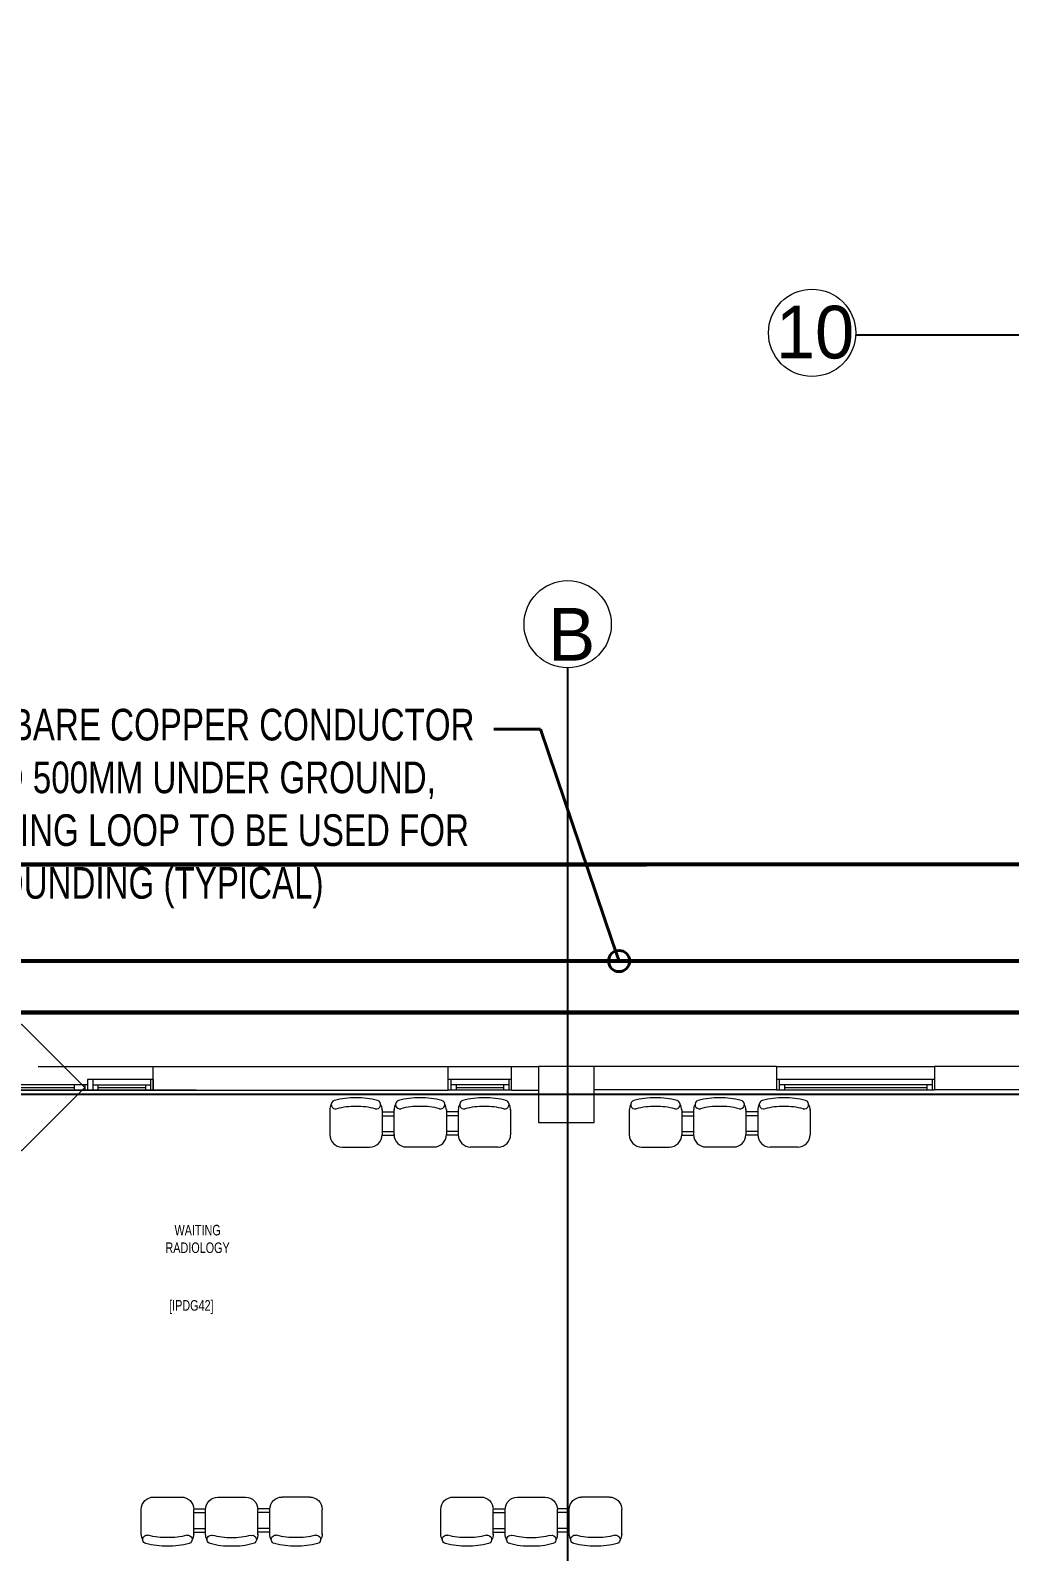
# Model space of a CAD drawing. Header units: metres. Extents: x -18745 to 220762, y -1579758 to -1356048.
# Drawn here: x 88317 to 97609, y -1445173 to -1430748 of the extents above; entities that cross this region are included whole.
import ezdxf
from ezdxf import colors
from ezdxf.entities.mleader import LeaderData, LeaderLine
from ezdxf.math import Vec2, Vec3

# ---------------------------------------------------------------- set-up
doc = ezdxf.new("R2010")
doc.units = ezdxf.units.M
doc.linetypes.add('DASHDOTX2', pattern=[50.8, 25.4, -12.7, 0, -12.7])
doc.linetypes.add('DASHED2', pattern=[0.375, 0.25, -0.125])
doc.layers.get('0').update_dxf_attribs({"lineweight": 0})
doc.layers.add('0E-PW-GRD', color=6, linetype='Continuous')
doc.layers.add('A-100 - Copy$0$axes', color=8, linetype='Continuous')
for name, color, linetype, lineweight in [('A-100 - Copy$0$72_EGR_BASE_TEXT', 8, 'Continuous', 0), ('A-100 - Copy$0$Aluminum', 8, 'Continuous', 0), ('A-100 - Copy$0$AxisBalloons_2', 8, 'Continuous', 0), ('A-100 - Copy$0$Medical Equipment and Furniture', 8, 'Continuous', 0), ('A-100 - Copy$0$Medical Equipment and Furniture1', 8, 'Continuous', 5), ('A-100 - Copy$0$Proj', 8, 'Continuous', 0), ('A-100 - Copy$0$Structure', 8, 'Continuous', 9), ('A-100 - Copy$0$TEXT', 8, 'Continuous', 0), ('A-100 - Copy$0$Walls', 8, 'Continuous', 0), ('E-GRND', 94, 'DASHED2', 40)]:
    doc.layers.add(name, color=color, linetype=linetype, lineweight=lineweight)
doc.styles.add('A-100 - Copy$0$Standard', font='GOTHIC.TTF')
doc.styles.add('A-100 - Copy$0$X3G_ENTITY_2587EA', font='swisscl.ttf', dxfattribs={"height": 200})
doc.styles.add('ROMANS', font='romans.shx', dxfattribs={"width": 0.85})

# ---------------------------------------------------------------- blocks, each defined once
blk = doc.blocks.new('_Origin')
at = {"color": 0, "linetype": 'ByBlock', "lineweight": -2}
blk.add_line((0, 0), (-1, 0), dxfattribs=at)
blk.add_circle((0, 0), 0.5, dxfattribs=at)
blk = doc.blocks.new('A-100 - Copy$0$3seater')
at = {"layer": 'A-100 - Copy$0$Medical Equipment and Furniture1', "ltscale": 20}
for p, q in [((-958973, -382950, 0), (-958973, -383188, 0)), ((-958476, -382950, 0), (-958476, -383188, 0)), ((-958476, -382950, 0), (-958476, -383166, 0)), ((-958476, -382971, 0), (-958364, -382971, 0)), ((-958364, -382948, 0), (-958364, -383187, 0)), ((-957867, -382948, 0), (-957867, -383165, 0)), ((-957867, -382948, 0), (-957867, -383187, 0)), ((-957754, -382971, 0), (-957867, -382971, 0)), ((-957754, -382950, 0), (-957754, -383188, 0)), ((-957754, -382950, 0), (-957754, -383166, 0)), ((-957257, -382950, 0), (-957257, -383188, 0)), ((-958476, -383008, 0), (-958364, -383008, 0)), ((-957754, -383008, 0), (-957867, -383008, 0)), ((-958476, -383157, 0), (-958364, -383157, 0)), ((-958476, -383192, 0), (-958364, -383192, 0)), ((-957754, -383157, 0), (-957867, -383157, 0)), ((-957754, -383192, 0), (-957867, -383192, 0)), ((-958856, -383305, 0), (-958593, -383305, 0)), ((-958246, -383304, 0), (-957984, -383304, 0)), ((-957374, -383305, 0), (-957637, -383305, 0))]:
    blk.add_line(p, q, dxfattribs=at)
for centre, radius, start, end in [((-958744, -383526, 0), 687, 88.3753, 105.639), ((-958705, -383526, 0), 687, 74.361, 91.6247), ((-958135, -383525, 0), 687, 88.3753, 105.639), ((-958096, -383525, 0), 687, 74.361, 91.6247), ((-957525, -383526, 0), 687, 88.3753, 105.639), ((-957486, -383526, 0), 687, 74.361, 91.6247), ((-958856, -382955, 0), 117, 151.0301, 180), ((-958919, -382903, 0), 40.5, 105.639, 285.639), ((-958744, -383526, 0), 606, 88.1581, 105.639), ((-958705, -383526, 0), 606, 74.361, 91.8419), ((-958531, -382903, 0), 40.5, 254.361, 74.361), ((-958593, -382955, 0), 117, 0, 28.9699), ((-958246, -382954, 0), 117, 151.0301, 180), ((-958309, -382902, 0), 40.5, 105.639, 285.639), ((-958135, -383525, 0), 606, 88.1581, 105.639), ((-958096, -383525, 0), 606, 74.361, 91.8419), ((-957921, -382902, 0), 40.5, 254.361, 74.361), ((-957984, -382954, 0), 117, 0, 28.9699), ((-957637, -382955, 0), 117, 151.0301, 180), ((-957700, -382903, 0), 40.5, 105.639, 285.639), ((-957525, -383526, 0), 606, 88.1581, 105.639), ((-957486, -383526, 0), 606, 74.361, 91.8419), ((-957312, -382903, 0), 40.5, 254.361, 74.361), ((-957374, -382955, 0), 117, 0, 28.9699), ((-958856, -383188, 0), 117, 180, 270), ((-958593, -383188, 0), 117, 270, 0), ((-958246, -383187, 0), 117, 180, 270), ((-957984, -383187, 0), 117, 270, 0), ((-957637, -383188, 0), 117, 180, 270), ((-957374, -383188, 0), 117, 270, 0)]:
    blk.add_arc(centre, radius, start, end, dxfattribs=at)
blk = doc.blocks.new('A-100 - Copy$0$GD1')
at = {"layer": 'A-100 - Copy$0$Aluminum', "ltscale": 300}
for p, q in [((1293889, -1112389, 2), (1294490, -1111788, 2)), ((1295589, -1112389, 2), (1294987, -1111788, 2)), ((1293889, -1112389, 2), (1294490, -1112990, 2)), ((1295589, -1112389, 2), (1294987, -1112990, 2))]:
    blk.add_line(p, q, dxfattribs=at)
at = {"layer": 'A-100 - Copy$0$Aluminum'}
for p, q in [((1293864, -1112314, 2), (1293239, -1112314, 2)), ((1293264, -1112314, 2), (1293264, -1112414, 2)), ((1293814, -1112314, 2), (1293814, -1112414, 2)), ((1293864, -1112314, 2), (1293864, -1112414, 2)), ((1296239, -1112314, 2), (1295614, -1112314, 2)), ((1295614, -1112314, 2), (1295614, -1112414, 2)), ((1295664, -1112314, 2), (1295664, -1112414, 2)), ((1296214, -1112314, 2), (1296214, -1112414, 2)), ((1293239, -1112414, 2), (1296239, -1112414, 2)), ((1293814, -1112364, 2), (1293264, -1112364, 2)), ((1293314, -1112364, 2), (1293314, -1112414, 2)), ((1293764, -1112389, 2), (1293314, -1112389, 2)), ((1293764, -1112364, 2), (1293764, -1112414, 2)), ((1295614, -1112364, 2), (1293864, -1112364, 2)), ((1293889, -1112364, 2), (1293889, -1112414, 2)), ((1293989, -1112364, 2), (1293989, -1112414, 2)), ((1294639, -1112389, 2), (1293989, -1112389, 2)), ((1294639, -1112364, 2), (1294639, -1112414, 2)), ((1294739, -1112364, 2), (1294739, -1112414, 2)), ((1294839, -1112364, 2), (1294839, -1112414, 2)), ((1294839, -1112389, 2), (1295489, -1112389, 2)), ((1295489, -1112364, 2), (1295489, -1112414, 2)), ((1295589, -1112364, 2), (1295589, -1112414, 2)), ((1295664, -1112364, 2), (1296214, -1112364, 2)), ((1295714, -1112364, 2), (1295714, -1112414, 2)), ((1295714, -1112389, 2), (1296164, -1112389, 2)), ((1296164, -1112364, 2), (1296164, -1112414, 2))]:
    blk.add_line(p, q, dxfattribs=at)
at = {"layer": 'A-100 - Copy$0$Aluminum', "ltscale": 300}
for centre, start, end in [((1293889, -1112389, 2), 315, 45), ((1295589, -1112389, 2), 135, 225)]:
    blk.add_arc(centre, 850, start, end, dxfattribs=at)
blk = doc.blocks.new('A-100 - Copy')
at = {"layer": 'A-100 - Copy$0$Aluminum'}
for p, q in [((89182.6, -1440797.7, 2.4), (86782.6, -1440797.7, 2.4)), ((89891, -1440797.7, 2.4), (88391, -1440797.7, 2.4)), ((89482.6, -1440697.7, 2.4), (89482.6, -1440797.7, 2.4)), ((92881.4, -1440697.7, 2.4), (92281.4, -1440697.7, 2.4)), ((92881.4, -1440797.7, 2.4), (92281.4, -1440797.7, 2.4)), ((92306.4, -1440697.7, 2.4), (92306.4, -1440797.7, 2.4)), ((92856.4, -1440747.7, 2.4), (92306.4, -1440747.7, 2.4)), ((92356.4, -1440747.7, 2.4), (92356.4, -1440797.7, 2.4)), ((92356.4, -1440772.7, 2.4), (92806.4, -1440772.7, 2.4)), ((92806.4, -1440747.7, 2.4), (92806.4, -1440797.7, 2.4)), ((92856.4, -1440697.7, 2.4), (92856.4, -1440797.7, 2.4)), ((96897.6, -1440697.7, 2.4), (95397.6, -1440697.7, 2.4)), ((96897.6, -1440797.7, 2.4), (95397.6, -1440797.7, 2.4)), ((95422.6, -1440697.7, 2.4), (95422.6, -1440797.7, 2.4)), ((96872.6, -1440747.7, 2.4), (95422.6, -1440747.7, 2.4)), ((95472.6, -1440747.7, 2.4), (95472.6, -1440797.7, 2.4)), ((95472.6, -1440772.7, 2.4), (96822.6, -1440772.7, 2.4)), ((96822.6, -1440747.7, 2.4), (96822.6, -1440797.7, 2.4)), ((96872.6, -1440697.7, 2.4), (96872.6, -1440797.7, 2.4))]:
    blk.add_line(p, q, dxfattribs=at)
at = {"layer": 'A-100 - Copy$0$axes'}
for p, q in [((178940.3, -1433637.7, 2.4), (96147.6, -1433637.7, 2.4)), ((93415.3, -1477297.4, 2.4), (93415.3, -1436792.7, 2.4)), ((178675.3, -1440837.7, 2.4), (83612.8, -1440837.7, 2.4))]:
    blk.add_line(p, q, dxfattribs=at)
at = {"layer": 'A-100 - Copy$0$AxisBalloons_2'}
for centre in [(95734.3, -1433615.6, 2.4), (93415.3, -1436378.8, 2.4)]:
    blk.add_circle(centre, 413.9, dxfattribs=at)
at = {"layer": 'A-100 - Copy$0$Proj'}
for p, q in [((88391, -1440572.7, 2.4), (89891, -1440572.7, 2.4)), ((92281.4, -1440572.7, 2.4), (92881.4, -1440572.7, 2.4)), ((95397.6, -1440572.7, 2.4), (96897.6, -1440572.7, 2.4))]:
    blk.add_line(p, q, dxfattribs=at)
at = {"layer": 'A-100 - Copy$0$Structure', "elevation": 2.4}
blk.add_lwpolyline([(93137.6, -1441102.7), (93667.6, -1441102.7), (93667.6, -1440572.7), (93137.6, -1440572.7)], close=True, dxfattribs=at)
at = {"layer": 'A-100 - Copy$0$Walls'}
for p, q in [((89398.9, -1440572.7), (91789.3, -1440572.7)), ((89482.6, -1440797.7, 2.4), (89482.6, -1440572.7, 2.4)), ((89891, -1440572.7, 2.4), (92281.4, -1440572.7, 2.4)), ((92281.4, -1440797.7, 2.4), (92281.4, -1440572.7, 2.4)), ((92881.4, -1440797.7, 2.4), (92881.4, -1440572.7, 2.4)), ((92881.4, -1440572.7, 2.4), (93137.6, -1440572.7, 2.4)), ((95397.6, -1440572.7, 2.4), (93667.6, -1440572.7, 2.4)), ((95397.6, -1440572.7, 2.4), (95397.6, -1440795.6, 2.4)), ((98397.6, -1440572.7, 2.4), (96897.6, -1440572.7, 2.4)), ((96897.6, -1440572.7, 2.4), (96897.6, -1440795.6, 2.4)), ((89398.9, -1440797.7), (91789.3, -1440797.7)), ((89891, -1440797.7, 2.4), (92281.4, -1440797.7, 2.4)), ((92881.4, -1440797.7, 2.4), (93137.6, -1440797.7, 2.4)), ((95397.6, -1440795.6, 2.4), (93667.6, -1440795.6, 2.4)), ((98397.6, -1440795.6, 2.4), (96897.6, -1440795.6, 2.4))]:
    blk.add_line(p, q, dxfattribs=at)
at = {"layer": 'A-100 - Copy$0$Medical Equipment and Furniture'}
for name, p in [('A-100 - Copy$0$GD1', (-1206755.9, -328383.5)), ('A-100 - Copy$0$3seater', (1050131, -1058031.9, 2.4)), ('A-100 - Copy$0$3seater', (1052973.2, -1058031.9, 2.4))]:
    blk.add_blockref(name, p, dxfattribs=at)
at = {"layer": 'A-100 - Copy$0$Medical Equipment and Furniture', "xscale": -1, "rotation": 180}
for p in [(1048342.6, -1827960.9, 2.4), (1051184.8, -1827960.9, 2.4)]:
    blk.add_blockref('A-100 - Copy$0$3seater', p, dxfattribs=at)
at = {"layer": 'A-100 - Copy$0$72_EGR_BASE_TEXT', "char_height": 100, "attachment_point": 2, "style": 'A-100 - Copy$0$X3G_ENTITY_2587EA'}
for s, insert in [('WAITING^M^JRADIOLOGY', (89903.7, -1442074.8)), ('[IPDG42]', (89844.3, -1442788.4))]:
    blk.add_mtext(s, dxfattribs=dict(at, insert=insert))
at = {"layer": 'A-100 - Copy$0$TEXT', "char_height": 500, "attachment_point": 1, "style": 'A-100 - Copy$0$Standard'}
for s, width, insert in [('10', 1.122, (95390.6, -1433358.6, 2.4)), ('B', 500, (93231.1, -1436224, 2.4))]:
    blk.add_mtext_dynamic_manual_height_columns(s, width=width, gutter_width=1, heights=[0], dxfattribs=dict(at, insert=insert))

msp = doc.modelspace()

# ---------------------------------------------------------------- linework, layer by layer
at = {"layer": '0E-PW-GRD', "linetype": 'DASHDOTX2', "ltscale": 10, "const_width": 40, "elevation": 0}
msp.add_lwpolyline([(174978.3, -1477822.7), (158048.3, -1477822.7), (158048.3, -1476532.7), (150498.3, -1476532.7), (150498.3, -1472187.7, 0.4142136), (150493.3, -1472182.7), (113650.3, -1472182.7, 0.4142136), (113645.3, -1472187.7), (113645.3, -1476532.7), (107725.3, -1476532.7), (107725.3, -1470902.7), (92150.3, -1470902.7), (92150.3, -1456502.7), (84952.6, -1456502.7), (84952.6, -1439572.7), (99350.3, -1439572.7), (99350.3, -1427702.7), (98070.3, -1427702.7), (98070.3, -1394542.7)], format="xyb", dxfattribs=at)

# ---------------------------------------------------------------- leaders
at = {"layer": 'E-GRND', "linetype": 'ByBlock', "ltscale": 400}
ml = msp.add_multileader_mtext('Standard', dxfattribs=at)
ml.set_content('{\\fArial|b0|i0|c0|p34;\\W0.75;\\C256;95MM² BARE COPPER CONDUCTOR BURIED 500MM UNDER GROUND, LIGHTNING LOOP TO BE USED FOR LV GROUNDING (TYPICAL)}', color=140, style='ROMANS')
ml.set_leader_properties(color=181, lineweight=-1)
ml.set_arrow_properties(name='ORIGIN')
ml.build(insert=Vec2(0, 0))
ml.multileader.update_dxf_attribs({"dogleg_length": 319.7, "arrow_head_size": 200})
ctx = ml.context
ctx.base_point, ctx.char_height, ctx.arrow_head_size, ctx.landing_gap_size, ctx.plane_origin, ctx.plane_x_axis, ctx.plane_y_axis = Vec3(86865.3, -1437375.3, 2.4), 300, 200, 200, Vec3(84347.8, -1437187, 2.4), Vec3(1, 0.0000626), Vec3(-0.0000626, 1)
notes = []
notes.append((ctx, [(0, (1, 1, 0), (93156.5, -1437374.9, 2.4), (-1, -0.0000626), 442, [(0, [(93902.8, -1439572.7, 2.4)], 0, [])])]))
ctx.mtext.insert, ctx.mtext.text_direction, ctx.mtext.rotation, ctx.mtext.width, ctx.mtext.defined_height, ctx.mtext.flow_direction = Vec3(87065.3, -1437181.2, 2.4), Vec3(1, 0.0000626), 0.0000626, 5749.077, 1062.8, 5
for ctx, leaders in notes:
    for number, flags, end, landing, length, lines in leaders:
        leader = LeaderData()
        leader.index, (leader.has_last_leader_line, leader.has_dogleg_vector, leader.attachment_direction) = number, flags
        leader.last_leader_point, leader.dogleg_vector, leader.dogleg_length = Vec3(end), Vec3(landing), length
        for number, points, colour, breaks in lines:
            line = LeaderLine()
            line.index, line.vertices, line.color, line.breaks = number, Vec3.list(points), colors.encode_raw_color(colour), breaks
            leader.lines.append(line)
        ctx.leaders.append(leader)

# ---------------------------------------------------------------- next in the draw order: block references
msp.add_blockref('A-100 - Copy', (0, 0))

# ---------------------------------------------------------------- next in the draw order: linework, layer by layer
at = {"layer": '0E-PW-GRD', "linetype": 'DASHDOTX2', "ltscale": 10, "const_width": 40, "elevation": 2.4}
msp.add_lwpolyline([(99210.7, -1438656), (72745.6, -1438657.7)], dxfattribs=at)
at = {"layer": '0E-PW-GRD', "linetype": 'DASHDOTX2', "ltscale": 10, "elevation": 2.4}
msp.add_lwpolyline([(105660.3, -1440062.7, 40, 40, 0), (95799.6, -1440059.9, 40, 40, 0), (85136.7, -1440061.1, 40, 40, 0)], format="xyseb", dxfattribs=at)

doc.saveas('drawing.dxf')
